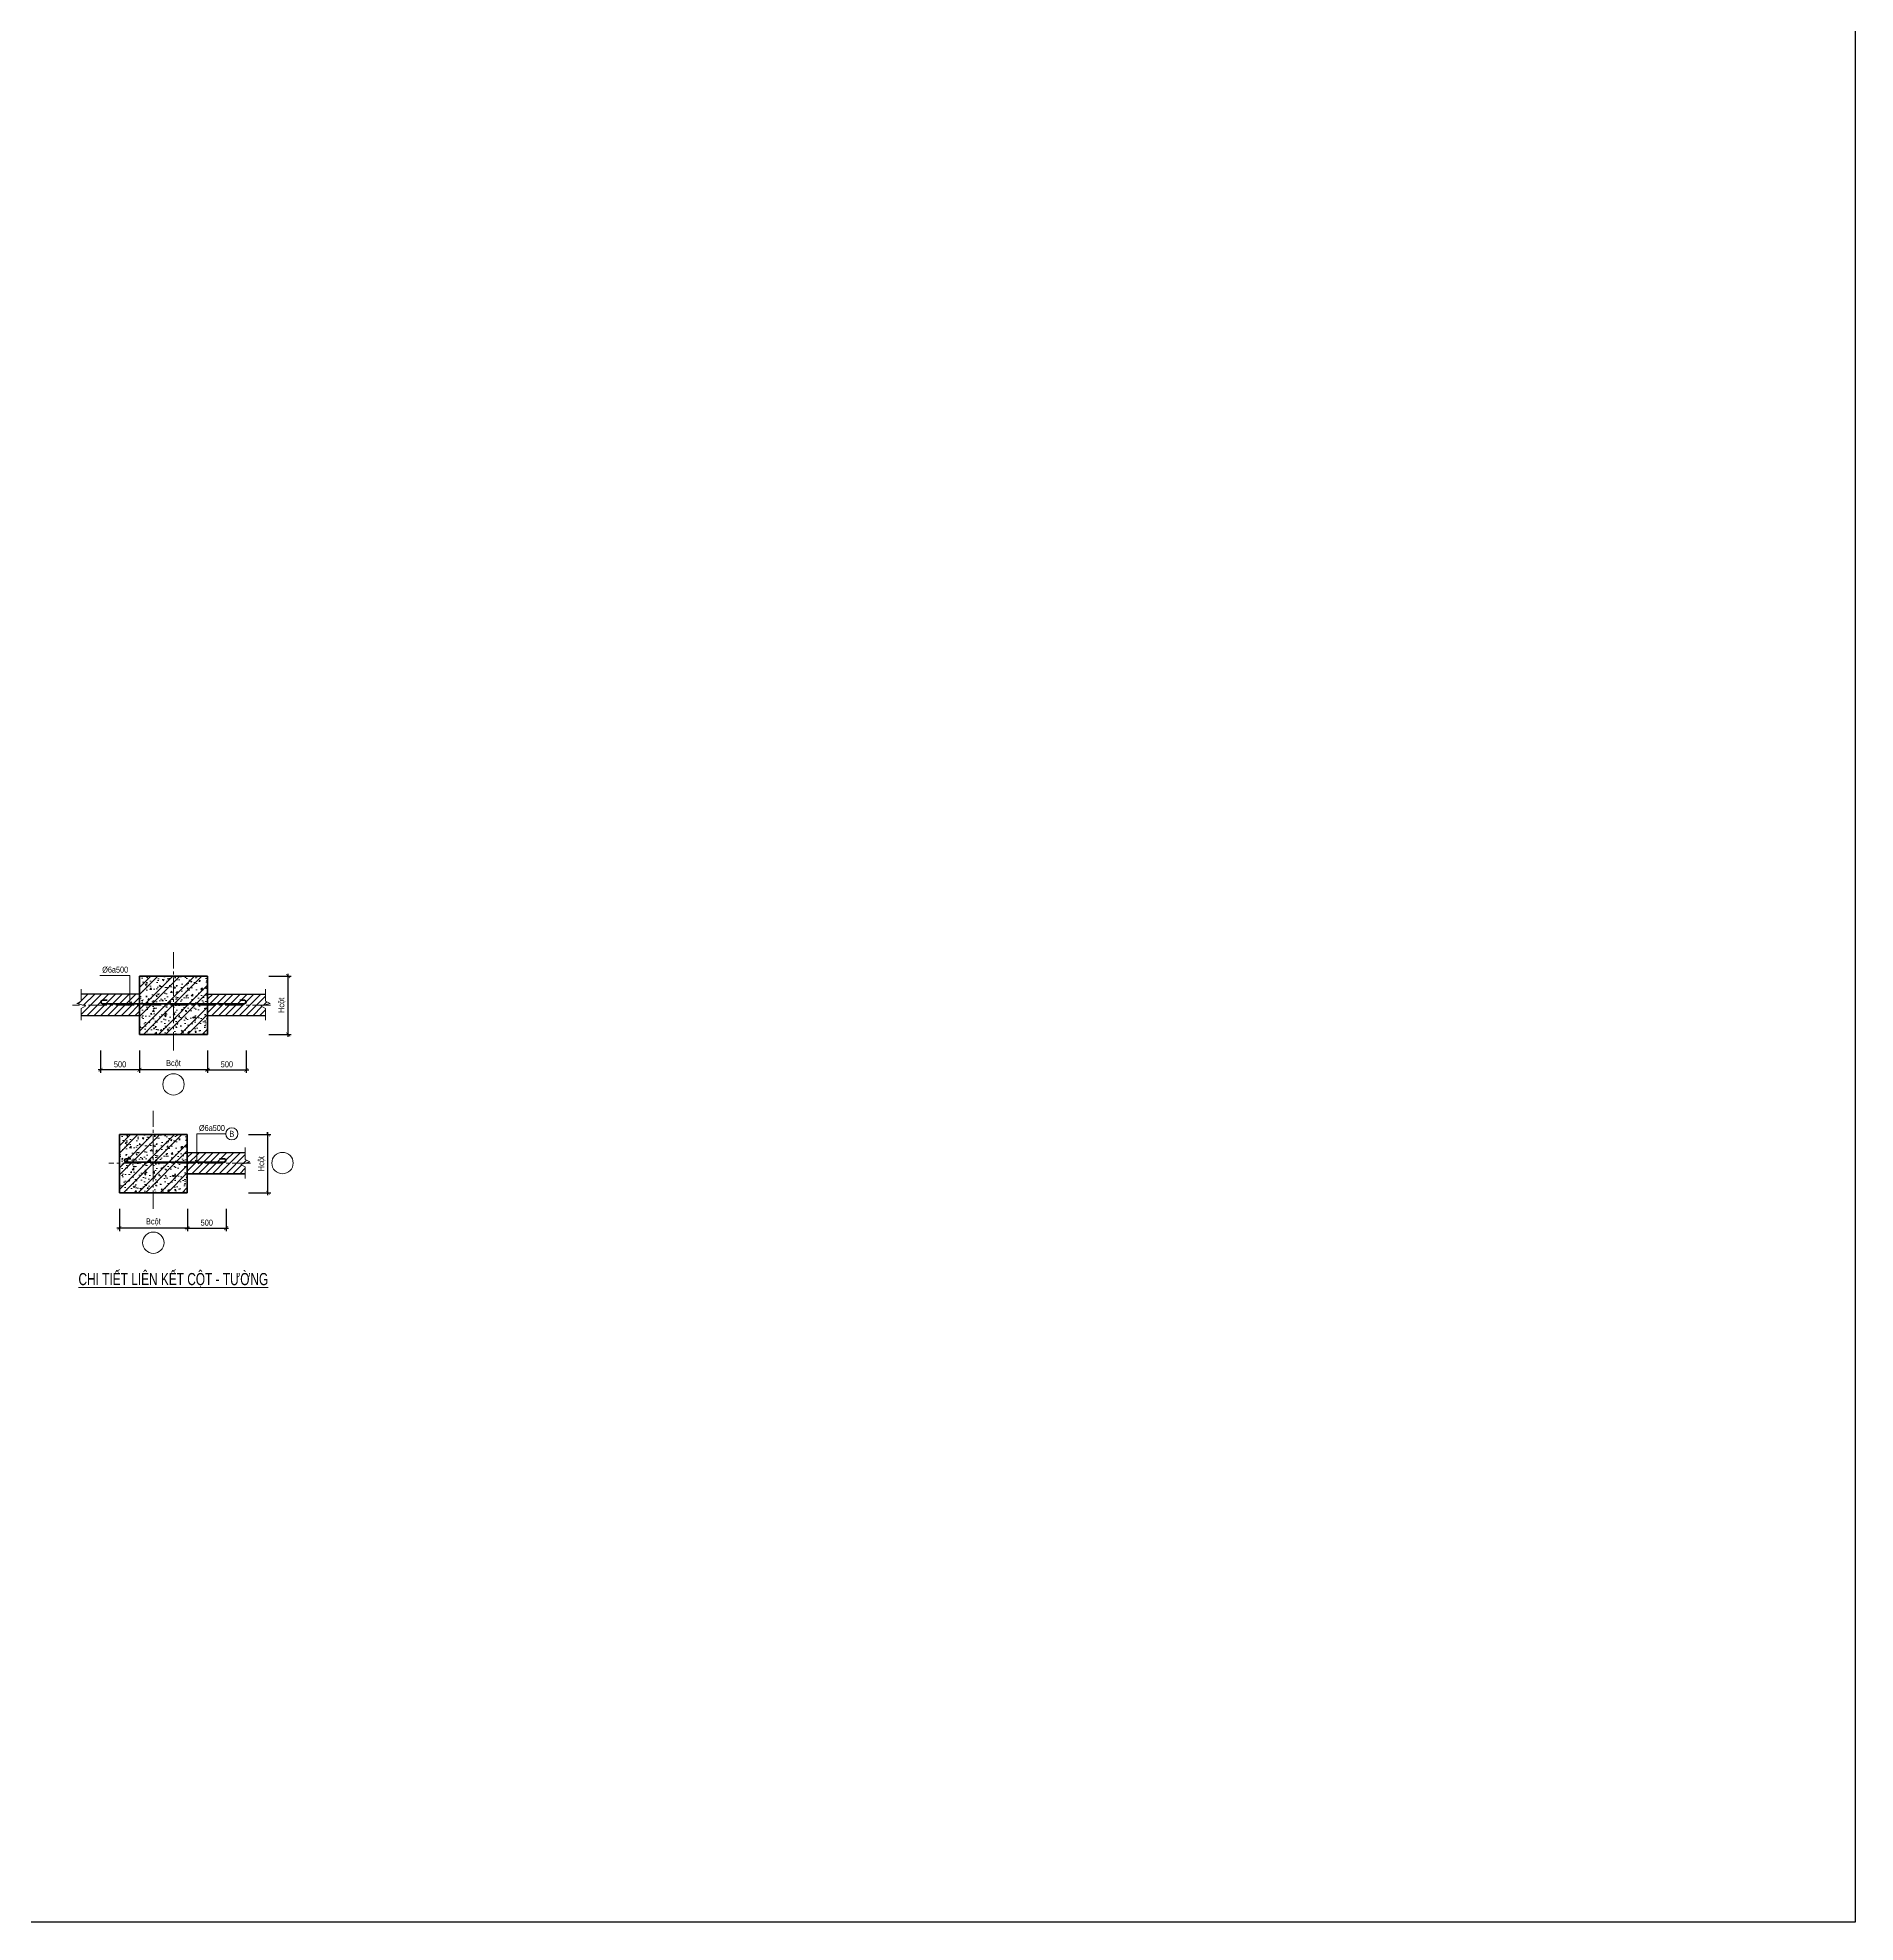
# Model space of a CAD drawing. Header units: millimetres. Extents: x -17374 to 181693, y -29783 to 15580.
# Drawn here: x 162973 to 181693, y -29783 to -10369 of the extents above; entities that cross this region are included whole.
import ezdxf
from ezdxf.enums import TextEntityAlignment as Align

# ---------------------------------------------------------------- set-up
doc = ezdxf.new("R2010")
doc.units = ezdxf.units.MM
doc.header["$LTSCALE"] = 250
doc.header["$MEASUREMENT"] = 0
doc.linetypes.add('CENTER2', pattern=[1.125, 0.75, -0.125, 0.125, -0.125])
for name, color, linetype, lineweight in [('CDC.01.AXIS', 160, 'CENTER2', 13), ('CDC.02.DIM', 1, 'Continuous', 18), ('CDC.03.BORDER', 3, 'Continuous', 25), ('CDC.05.STEEL', 4, 'Continuous', 50), ('CDC.06.TEXT', 2, 'Continuous', 18), ('CDC.09.COLUMN', 4, 'Continuous', 35), ('CDC.10.HATCH', 251, 'Continuous', 9), ('CDC.11.NOTE', 8, 'Continuous', 18), ('CDC.14.STEELNUM', 9, 'Continuous', 18)]:
    doc.layers.add(name, color=color, linetype=linetype, lineweight=lineweight)
doc.layers.add('DIM', color=1, linetype='Continuous')
doc.styles.add('KC_BIGTEXT', font='arial.ttf', dxfattribs={"width": 0.7})
doc.styles.add('KC_SMTEXT', font='arial.ttf', dxfattribs={"width": 0.7})
doc.dimstyles.new('KC_DIM25', dxfattribs={"dimtxt": 62.5, "dimasz": 40, "dimexe": 30, "dimexo": 0, "dimgap": 25, "dimtad": 1, "dimdec": 0, "dimzin": 13, "dimdsep": 46, "dimtxsty": 'KC_SMTEXT', "dimblk": 'ARCHTICK', "dimcen": 0, "dimdle": 25, "dimclrd": 1, "dimclre": 1, "dimclrt": 2, "dimadec": 0, "dimazin": 0, "dimtfac": 1, "dimtdec": 0, "dimtix": 1, "dimtmove": 2, "dimatfit": 3, "dimfxl": 1, "dimtolj": 1, "dimtzin": 13, "dimarcsym": 0})

# ---------------------------------------------------------------- blocks, each defined once
blk = doc.blocks.new('_ArchTick')
at = {"color": 0, "linetype": 'ByBlock', "const_width": 0.15}
blk.add_lwpolyline([(-0.5, -0.5), (0.5, 0.5)], dxfattribs=at)
blk = doc.blocks.new('*D26')
at = {"layer": 'CDC.02.DIM', "color": 1, "lineweight": -2, "transparency": 16777216}
for p, q in [((164021, -20802), (164021, -21032)), ((164721, -20802), (164721, -21032)), ((164746, -21002), (163996, -21002))]:
    blk.add_line(p, q, dxfattribs=at)
at = {"layer": 'Defpoints', "color": 0, "transparency": 16777216}
for p in [(164021, -20802), (164721, -20802), (164021, -21002)]:
    blk.add_point(p, dxfattribs=at)
at = {"layer": 'CDC.02.DIM', "color": 1, "lineweight": -2, "transparency": 16777216, "xscale": 40, "yscale": 40, "zscale": 40, "rotation": 180}
blk.add_blockref('_ArchTick', (164021, -21002), dxfattribs=at)
at = {"layer": 'CDC.02.DIM', "color": 1, "lineweight": -2, "transparency": 16777216, "xscale": 40, "yscale": 40, "zscale": 40}
blk.add_blockref('_ArchTick', (164721, -21002), dxfattribs=at)
at = {"layer": 'CDC.02.DIM', "color": 2, "transparency": 16777216, "insert": (164371, -20939), "char_height": 62.5, "attachment_point": 5, "style": 'KC_SMTEXT'}
blk.add_mtext('\\A1;Bcột', dxfattribs=at)
blk = doc.blocks.new('*D27')
at = {"layer": 'CDC.02.DIM', "color": 1, "lineweight": -2, "transparency": 16777216}
for p, q in [((163621, -20802), (163621, -21032)), ((164021, -20802), (164021, -21032)), ((164046, -21002), (163596, -21002))]:
    blk.add_line(p, q, dxfattribs=at)
at = {"layer": 'Defpoints', "color": 0, "transparency": 16777216}
for p in [(163621, -20802), (164021, -20802), (163621, -21002)]:
    blk.add_point(p, dxfattribs=at)
at = {"layer": 'CDC.02.DIM', "color": 1, "lineweight": -2, "transparency": 16777216, "xscale": 40, "yscale": 40, "zscale": 40, "rotation": 180}
blk.add_blockref('_ArchTick', (163621, -21002), dxfattribs=at)
at = {"layer": 'CDC.02.DIM', "color": 1, "lineweight": -2, "transparency": 16777216, "xscale": 40, "yscale": 40, "zscale": 40}
blk.add_blockref('_ArchTick', (164021, -21002), dxfattribs=at)
at = {"layer": 'CDC.02.DIM', "color": 2, "transparency": 16777216, "insert": (163821, -20945), "char_height": 62.5, "attachment_point": 5, "style": 'KC_SMTEXT'}
blk.add_mtext('\\A1;500', dxfattribs=at)
blk = doc.blocks.new('*D28')
at = {"layer": 'CDC.02.DIM', "color": 1, "lineweight": -2, "transparency": 16777216}
for p, q in [((164721, -20802), (164721, -21032)), ((165121, -20802), (165121, -21032)), ((164696, -21002), (165146, -21002))]:
    blk.add_line(p, q, dxfattribs=at)
at = {"layer": 'Defpoints', "color": 0, "transparency": 16777216}
for p in [(164721, -20802), (165121, -20802), (165121, -21002)]:
    blk.add_point(p, dxfattribs=at)
at = {"layer": 'CDC.02.DIM', "color": 1, "lineweight": -2, "transparency": 16777216, "xscale": 40, "yscale": 40, "zscale": 40, "rotation": 180}
blk.add_blockref('_ArchTick', (164721, -21002), dxfattribs=at)
at = {"layer": 'CDC.02.DIM', "color": 1, "lineweight": -2, "transparency": 16777216, "xscale": 40, "yscale": 40, "zscale": 40}
blk.add_blockref('_ArchTick', (165121, -21002), dxfattribs=at)
at = {"layer": 'CDC.02.DIM', "color": 2, "transparency": 16777216, "insert": (164921, -20945), "char_height": 62.5, "attachment_point": 5, "style": 'KC_SMTEXT'}
blk.add_mtext('\\A1;500', dxfattribs=at)
blk = doc.blocks.new('*D29')
at = {"layer": 'CDC.02.DIM', "color": 1, "lineweight": -2, "transparency": 16777216}
for p, q in [((165352, -20037), (165582, -20037)), ((165552, -20662), (165552, -20012)), ((165352, -20637), (165582, -20637))]:
    blk.add_line(p, q, dxfattribs=at)
at = {"layer": 'Defpoints', "color": 0, "transparency": 16777216}
for p in [(165352, -20037), (165552, -20037), (165352, -20637)]:
    blk.add_point(p, dxfattribs=at)
at = {"layer": 'CDC.02.DIM', "color": 1, "lineweight": -2, "transparency": 16777216, "xscale": 40, "yscale": 40, "zscale": 40}
for p, rotation in [((165552, -20037), 90), ((165552, -20637), 270)]:
    blk.add_blockref('_ArchTick', p, dxfattribs=dict(at, rotation=rotation))
at = {"layer": 'CDC.02.DIM', "color": 2, "transparency": 16777216, "insert": (165488, -20337), "char_height": 62.5, "attachment_point": 5, "rotation": 90, "style": 'KC_SMTEXT'}
blk.add_mtext('\\A1;Hcột', dxfattribs=at)
blk = doc.blocks.new('*D30')
at = {"layer": 'CDC.02.DIM', "color": 1, "lineweight": -2, "transparency": 16777216}
for p, q in [((164514, -22433), (164514, -22663)), ((164914, -22433), (164914, -22663)), ((164489, -22633), (164939, -22633))]:
    blk.add_line(p, q, dxfattribs=at)
at = {"layer": 'Defpoints', "color": 0, "transparency": 16777216}
for p in [(164514, -22433), (164914, -22433), (164914, -22633)]:
    blk.add_point(p, dxfattribs=at)
at = {"layer": 'CDC.02.DIM', "color": 1, "lineweight": -2, "transparency": 16777216, "xscale": 40, "yscale": 40, "zscale": 40, "rotation": 180}
blk.add_blockref('_ArchTick', (164514, -22633), dxfattribs=at)
at = {"layer": 'CDC.02.DIM', "color": 1, "lineweight": -2, "transparency": 16777216, "xscale": 40, "yscale": 40, "zscale": 40}
blk.add_blockref('_ArchTick', (164914, -22633), dxfattribs=at)
at = {"layer": 'CDC.02.DIM', "color": 2, "transparency": 16777216, "insert": (164714, -22576), "char_height": 62.5, "attachment_point": 5, "style": 'KC_SMTEXT'}
blk.add_mtext('\\A1;500', dxfattribs=at)
blk = doc.blocks.new('*D31')
at = {"layer": 'CDC.02.DIM', "color": 1, "lineweight": -2, "transparency": 16777216}
for p, q in [((163814, -22433), (163814, -22663)), ((164514, -22433), (164514, -22663)), ((164539, -22633), (163789, -22633))]:
    blk.add_line(p, q, dxfattribs=at)
at = {"layer": 'Defpoints', "color": 0, "transparency": 16777216}
for p in [(163814, -22433), (164514, -22433), (163814, -22633)]:
    blk.add_point(p, dxfattribs=at)
at = {"layer": 'CDC.02.DIM', "color": 1, "lineweight": -2, "transparency": 16777216, "xscale": 40, "yscale": 40, "zscale": 40, "rotation": 180}
blk.add_blockref('_ArchTick', (163814, -22633), dxfattribs=at)
at = {"layer": 'CDC.02.DIM', "color": 1, "lineweight": -2, "transparency": 16777216, "xscale": 40, "yscale": 40, "zscale": 40}
blk.add_blockref('_ArchTick', (164514, -22633), dxfattribs=at)
at = {"layer": 'CDC.02.DIM', "color": 2, "transparency": 16777216, "insert": (164164, -22570), "char_height": 62.5, "attachment_point": 5, "style": 'KC_SMTEXT'}
blk.add_mtext('\\A1;Bcột', dxfattribs=at)
blk = doc.blocks.new('*D32')
at = {"layer": 'CDC.02.DIM', "color": 1, "lineweight": -2, "transparency": 16777216}
for p, q in [((165144, -21668), (165374, -21668)), ((165344, -22293), (165344, -21643)), ((165144, -22268), (165374, -22268))]:
    blk.add_line(p, q, dxfattribs=at)
at = {"layer": 'Defpoints', "color": 0, "transparency": 16777216}
for p in [(165144, -21668), (165344, -21668), (165144, -22268)]:
    blk.add_point(p, dxfattribs=at)
at = {"layer": 'CDC.02.DIM', "color": 1, "lineweight": -2, "transparency": 16777216, "xscale": 40, "yscale": 40, "zscale": 40}
for p, rotation in [((165344, -21668), 90), ((165344, -22268), 270)]:
    blk.add_blockref('_ArchTick', p, dxfattribs=dict(at, rotation=rotation))
at = {"layer": 'CDC.02.DIM', "color": 2, "transparency": 16777216, "insert": (165281, -21968), "char_height": 62.5, "attachment_point": 5, "rotation": 90, "style": 'KC_SMTEXT'}
blk.add_mtext('\\A1;Hcột', dxfattribs=at)

msp = doc.modelspace()

# ---------------------------------------------------------------- hatches: boundary and pattern name
at = {"layer": 'CDC.10.HATCH'}
h = msp.add_hatch(dxfattribs=at)
h.set_pattern_fill('BETONG', color=256, scale=20, style=0)
h.set_pattern_definition([(45, (195536.53, 55712.77), (-113.1371, 113.1371), []), (45, (195611.53, 55712.77), (-113.1371, 113.1371), []), (50, (195536.53, 55712.77), (143.45204, -12.55043), [15, -165]), (355, (195536.53, 55712.77), (-27.75027, 150.43843), [12, -132]), (100.4514, (195548.49, 55711.73), (115.70188, 137.8879), [12.74804, -140.22842]), (46.1842, (195536.53, 55752.77), (213.4482, -33.1038), [22.5, -247.5]), (96.6356, (195554.32, 55750.02), (186.93254, 194.8236), [19.12206, -210.3426]), (351.1842, (195536.53, 55752.77), (186.9324, 194.8237), [18, -198]), (21, (195556.53, 55742.77), (119.38141, -80.52378), [15, -165]), (326, (195556.53, 55742.77), (48.66307, 145.03), [12, -132]), (71.4514, (195566.48, 55736.06), (168.04453, 64.5061), [12.74804, -140.22842]), (37.5, (195536.534, 55712.774), (2.43197, 66.57877), [0, -130.4, 0, -134, 0, -132.5]), (7.5, (195536.534, 55712.774), (52.61391, 78.88234), [0, -76.4, 0, -127.4, 0, -50.5]), (327.5, (195491.934, 55712.774), (106.764487, -4.510974), [0, -50, 0, -156, 0, -207]), (317.5, (195471.93, 55712.77), (116.63723, 20.021), [0, -65, 0, -103.6, 0, -147])])
h.paths.add_polyline_path([(164721.21, -20037.09), (164021.21, -20037.09), (164021.21, -20330.81), (164721.21, -20330.81)])
h.paths.add_polyline_path([(164721.21, -20330.81), (164021.21, -20330.81), (164021.21, -20517.32), (164721.21, -20517.32)])
h.paths.add_polyline_path([(164721.21, -20517.32), (164021.21, -20517.32), (164021.21, -20637.09), (164721.21, -20637.09)])
h = msp.add_hatch(dxfattribs=at)
h.set_pattern_fill('ANSI31', color=256, scale=400, style=0)
h.set_pattern_definition([(45, (156102.21, -59286.84), (-35.35534, 35.35534), [])])
h.paths.add_polyline_path([(164021.21, -20440.81), (164021.21, -20330.81), (163421.21, -20330.81), (163468.12, -20344.1), (163421.21, -20368.69), (163421.21, -20440.81)])
h.paths.add_polyline_path([(164021.21, -20321.04), (164021.21, -20220.81), (163421.21, -20220.81), (163421.21, -20292.93), (163374.3, -20317.52), (163421.21, -20330.81), (164021.21, -20330.81), (164021.21, -20321.04), (163639.13, -20321.04, -0.46627378), (163624.36, -20303.44, -0.04363306), (163624.13, -20300.83), (163624.13, -20306.04, 0.41421356), (163639.13, -20321.04)])
h = msp.add_hatch(dxfattribs=at)
h.set_pattern_fill('ANSI31', color=256, scale=400, style=0)
h.set_pattern_definition([(45, (155902.21, -59286.84), (-35.35534, 35.35534), [])])
h.paths.add_polyline_path([(164721.21, -20220.81), (164721.21, -20321.04), (165103.29, -20321.04, 0.46627378), (165118.06, -20303.44, 0.04363306), (165118.29, -20300.83), (165118.29, -20306.04, -0.41421356), (165103.29, -20321.04), (164721.21, -20321.04), (164721.21, -20440.81), (165318.29, -20440.81), (165318.29, -20368.69), (165271.38, -20344.1), (165365.2, -20317.52), (165318.29, -20292.93), (165318.29, -20220.81)])
h = msp.add_hatch(dxfattribs=at)
h.set_pattern_fill('BETONG', color=256, scale=20, style=0)
h.set_pattern_definition([(45, (195328.83, 54081.48), (-113.1371, 113.1371), []), (45, (195403.83, 54081.48), (-113.1371, 113.1371), []), (50, (195328.83, 54081.48), (143.45204, -12.55043), [15, -165]), (355, (195328.83, 54081.48), (-27.75027, 150.43843), [12, -132]), (100.4514, (195340.78, 54080.44), (115.70188, 137.8879), [12.74804, -140.22842]), (46.1842, (195328.83, 54121.48), (213.4482, -33.1038), [22.5, -247.5]), (96.6356, (195346.61, 54118.72), (186.93254, 194.8236), [19.12206, -210.3426]), (351.1842, (195328.83, 54121.48), (186.9324, 194.8237), [18, -198]), (21, (195348.83, 54111.48), (119.38141, -80.52378), [15, -165]), (326, (195348.83, 54111.48), (48.66307, 145.03), [12, -132]), (71.4514, (195358.77, 54104.77), (168.04453, 64.5061), [12.74804, -140.22842]), (37.5, (195328.827, 54081.48), (2.43197, 66.57877), [0, -130.4, 0, -134, 0, -132.5]), (7.5, (195328.83, 54081.48), (52.61391, 78.88234), [0, -76.4, 0, -127.4, 0, -50.5]), (327.5, (195284.227, 54081.48), (106.764487, -4.510974), [0, -50, 0, -156, 0, -207]), (317.5, (195264.23, 54081.48), (116.63723, 20.021), [0, -65, 0, -103.6, 0, -147])])
h.paths.add_polyline_path([(164513.5, -21668.38), (163813.5, -21668.38), (163813.5, -21962.1), (164513.5, -21962.1)])
h.paths.add_polyline_path([(164513.5, -21962.1), (163813.5, -21962.1), (163813.5, -22148.61), (164513.5, -22148.61)])
h.paths.add_polyline_path([(164513.5, -22148.61), (163813.5, -22148.61), (163813.5, -22268.38), (164513.5, -22268.38)])
h = msp.add_hatch(dxfattribs=at)
h.set_pattern_fill('ANSI31', color=256, scale=400, style=0)
h.set_pattern_definition([(45, (155694.503, -60918.134), (-35.35534, 35.35534), [])])
h.paths.add_polyline_path([(164513.5, -21852.1), (164513.5, -21952.33), (164895.58, -21952.33, 0.46627378), (164910.35, -21934.73, 0.04363306), (164910.58, -21932.12), (164910.58, -21937.33, -0.41421356), (164895.58, -21952.33), (164513.5, -21952.33), (164513.5, -22072.1), (165110.58, -22072.1), (165110.58, -21999.98), (165063.67, -21975.39), (165157.49, -21948.81), (165110.58, -21924.22), (165110.58, -21852.1)])

# ---------------------------------------------------------------- linework, layer by layer
at = {"layer": 'CDC.01.AXIS'}
for p, q in [((164371.21, -20802.05), (164371.21, -19791.13)), ((165370.85, -20337.09), (163331.89, -20337.09)), ((164163.5, -22433.34), (164163.5, -21422.42)), ((165163.15, -21962.1), (163703.85, -21962.1))]:
    msp.add_line(p, q, dxfattribs=at)
at = {"layer": 'CDC.03.BORDER'}
for p, q in [((164021.21, -20220.81), (163421.21, -20220.81)), ((164721.21, -20220.81), (165318.29, -20220.81)), ((163421.21, -20440.81), (164021.21, -20440.81)), ((164721.21, -20440.81), (165318.29, -20440.81)), ((164513.5, -21852.1), (165110.58, -21852.1)), ((164513.5, -21852.1), (165110.58, -21852.1)), ((165110.58, -22072.1), (164513.5, -22072.1)), ((164513.5, -22072.1), (165110.58, -22072.1))]:
    msp.add_line(p, q, dxfattribs=at)
at = {"layer": 'CDC.05.STEEL'}
for points in [[(163688.49, -20285.83), (163639.13, -20285.83, 0.41421356), (163624.13, -20300.83), (163624.13, -20306.04, 0.41421356), (163639.13, -20321.04), (165103.29, -20321.04, 0.41421356), (165118.29, -20306.04), (165118.29, -20300.83, 0.41421356), (165103.29, -20285.83), (165053.93, -20285.83)], [(163931.85, -21917.12), (163882.49, -21917.12, 0.41421356), (163867.49, -21932.12), (163867.49, -21937.33, 0.41421356), (163882.49, -21952.33), (164895.58, -21952.33, 0.41421356), (164910.58, -21937.33), (164910.58, -21932.12, 0.41421356), (164895.58, -21917.12), (164846.22, -21917.12)]]:
    msp.add_lwpolyline(points, format="xyb", dxfattribs=at)
at = {"layer": 'CDC.09.COLUMN'}
for p, q in [((163813.5, -21668.38), (164513.5, -21668.38)), ((163813.5, -21668.38), (163813.5, -22268.38)), ((164513.5, -21668.38), (164513.5, -22268.38)), ((163813.5, -22268.38), (164513.5, -22268.38))]:
    msp.add_line(p, q, dxfattribs=at)
msp.add_lwpolyline([(164021.21, -20637.09), (164021.21, -20037.09), (164721.21, -20037.09), (164721.21, -20637.09)], close=True, dxfattribs=at)
at = {"layer": 'CDC.11.NOTE', "color": 1}
for p, q in [((163902.97, -20339.79), (163940.47, -20302.29)), ((164631.74, -21971.08), (164594.24, -21933.58))]:
    msp.add_line(p, q, dxfattribs=at)
for points in [[(163421.21, -20490.81), (163421.21, -20368.69), (163468.12, -20344.1), (163374.3, -20317.52), (163421.21, -20292.93), (163421.21, -20170.81)], [(163612.83, -20030.05), (163921.72, -20030.05), (163921.72, -20321.04)], [(165318.29, -20490.81), (165318.29, -20368.69), (165271.38, -20344.1), (165365.2, -20317.52), (165318.29, -20292.93), (165318.29, -20170.81)], [(164909.35, -21661.34), (164612.99, -21661.34), (164612.99, -21952.33)], [(165110.58, -22122.1), (165110.58, -21999.98), (165063.67, -21975.39), (165157.49, -21948.81), (165110.58, -21924.22), (165110.58, -21802.1)]]:
    msp.add_lwpolyline(points, dxfattribs=at)
for centre in [(164371.21, -21152.05), (165493.89, -21962.1), (164163.5, -22783.34)]:
    msp.add_circle(centre, 110, dxfattribs=at)
at = {"layer": 'CDC.14.STEELNUM'}
msp.add_circle((164971.85, -21661.34), 62.5, dxfattribs=at)
at = {"layer": 'DIM'}
msp.add_lwpolyline([(145766.64, 9044.4), (181692.53, 9044.4), (181692.53, -29783.3), (145766.64, -29783.3)], close=True, dxfattribs=at)

# ---------------------------------------------------------------- texts
at = {"layer": 'CDC.06.TEXT', "style": 'KC_SMTEXT', "width": 0.75}
for p in [(163637.36, -20000.68), (164633.77, -21632.34)]:
    msp.add_text('%%C6a500', height=62.5, dxfattribs=at).set_placement(p)
at = {"layer": 'CDC.06.TEXT', "color": 4, "style": 'KC_BIGTEXT', "width": 0.7}
msp.add_text('%%UCHI TIẾT LIÊN KẾT CỘT - TƯỜNG', height=125, dxfattribs=at).set_placement((164369.66, -23152.15), align=Align.MIDDLE)
at = {"layer": 'CDC.14.STEELNUM', "color": 2, "style": 'KC_SMTEXT', "width": 0.75}
msp.add_text('B', height=62.5, dxfattribs=at).set_placement((164971.85, -21661.34), align=Align.MIDDLE_CENTER)

# ---------------------------------------------------------------- dimensions: what is measured, and where the dimension line sits
at = {"layer": 'CDC.02.DIM'}
for base, p1, p2, picture, middle in [((165551.6, -20037.09), (165351.6, -20637.09), (165351.6, -20037.09), '*D29', (165488.25, -20337.09)), ((165343.89, -21668.38), (165143.89, -22268.38), (165143.89, -21668.38), '*D32', (165280.54, -21968.38))]:
    dim = msp.add_linear_dim(base=base, p1=p1, p2=p2, angle=90, text='Hcột', dimstyle='KC_DIM25', dxfattribs=at)
    dim.commit()
    dim.dimension.update_dxf_attribs({"geometry": picture, "text_midpoint": middle})
for base, p1, p2, text, picture, middle in [((163621.21, -21002.05), (164021.21, -20802.05), (163621.21, -20802.05), '500', '*D27', (163821.21, -20945.14)), ((164021.21, -21002.05), (164721.21, -20802.05), (164021.21, -20802.05), 'Bcột', '*D26', (164371.21, -20938.7)), ((165121.21, -21002.05), (164721.21, -20802.05), (165121.21, -20802.05), '500', '*D28', (164921.21, -20945.14)), ((163813.5, -22633.34), (164513.5, -22433.34), (163813.5, -22433.34), 'Bcột', '*D31', (164163.5, -22570)), ((164913.5, -22633.34), (164513.5, -22433.34), (164913.5, -22433.34), '500', '*D30', (164713.5, -22576.43))]:
    dim = msp.add_linear_dim(base=base, p1=p1, p2=p2, text=text, dimstyle='KC_DIM25', dxfattribs=at)
    dim.commit()
    dim.dimension.update_dxf_attribs({"geometry": picture, "text_midpoint": middle})

doc.saveas('drawing.dxf')
